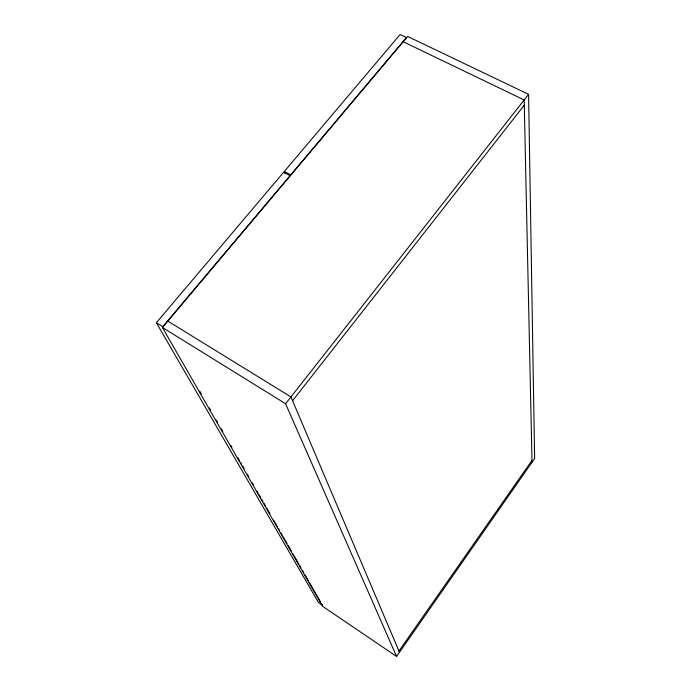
<?xml version="1.0" encoding="UTF-8"?>
<svg xmlns="http://www.w3.org/2000/svg" width="691" height="691" viewBox="0 0 691 691"><rect width="100%" height="100%" fill="white"/><g stroke="black" fill="none" stroke-linecap="round" stroke-linejoin="round"><path stroke-width="1.04" d="M398.966 651.008L531.992 460.405M396.574 656.45L534.635 458.513L528.58 94.339L407.655 36.442L162.42 327.474L322.55 606.266L396.574 656.45L285.59 403.751L162.42 327.474M285.59 403.751L528.58 94.339M292.561 400.745L524.288 105.153M156.365 322.74L283.655 172.232L290.047 175.695L162.782 326.713L156.365 322.74L318.465 602.543L322.403 605.212L321.332 603.347M284.338 171.428L400.106 34.55L406.438 37.582L290.721 174.892L284.338 171.428L284.986 173.484M403.19 41.736L524.175 99.953L532.027 462.253M167.809 321.082L290.946 396.936L399.493 652.261M199.742 391.201L201.349 394M209.382 408.018L210.453 409.893M216.352 420.171L217.423 422.037M221.172 428.584L222.778 431.383M230.811 445.401L231.882 447.276M237.773 457.554L239.38 460.353M240.451 462.227L241.522 464.093M242.593 465.967L244.199 468.766M247.413 474.372L248.484 476.246M252.241 482.784L253.312 484.659M257.061 491.197L258.132 493.063M259.203 494.937L260.809 497.736M261.88 499.61L262.951 501.476M264.022 503.35L265.629 506.149M266.7 508.023L269.913 513.629M273.662 520.168L277.411 526.706M278.482 528.58L279.553 530.446M281.159 533.253L282.23 535.119M283.301 536.993L287.05 543.532M288.121 545.398L291.343 551.012M292.949 553.811L298.84 564.089M299.911 565.964L300.982 567.829M302.589 570.636L303.66 572.502M304.731 574.376L308.48 580.915M309.551 582.781L320.261 601.472"/></g></svg>
